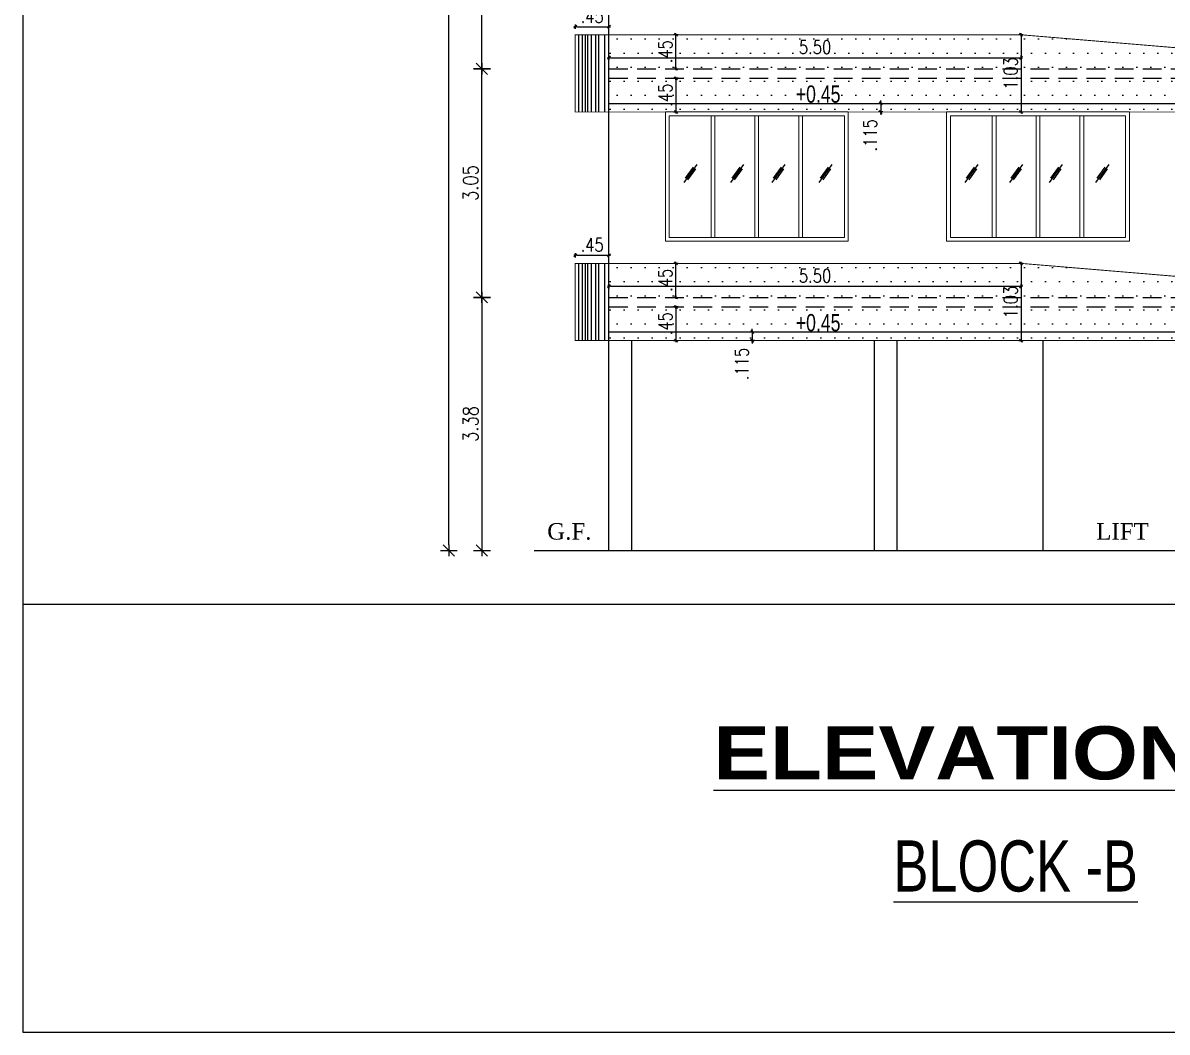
# Model space of a CAD drawing. Header units: inches. Extents: x 14235 to 14499, y 0 to 2549.
# Drawn here: x 14330.73 to 14346, y 2408.55 to 2422.01 of the extents above; entities that cross this region are included whole.
import ezdxf
from ezdxf.enums import TextEntityAlignment as Align

# ---------------------------------------------------------------- set-up
doc = ezdxf.new("R2010")
doc.units = ezdxf.units.IN
doc.header["$LTSCALE"] = 0.25
doc.header["$MEASUREMENT"] = 0
doc.header["$PDMODE"] = 35
doc.linetypes.add('1', pattern=[0])
doc.linetypes.add('DASHEDX2', pattern=[1.5, 1, -0.5])
for name, color, linetype in [('dim-details', 7, 'Continuous'), ('ELE.PROJ.', 1, 'Continuous'), ('GLASS WINDOW', 251, '1'), ('hatch', 251, 'Continuous'), ('proj-internal', 1, 'DASHEDX2'), ('text-large', 7, 'Continuous'), ('wall', 7, 'Continuous'), ('WORK TEX', 6, 'Continuous'), ('WORKING DIM', 7, 'Continuous')]:
    doc.layers.add(name, color=color, linetype=linetype)
doc.layers.add('WINDOW', color=106, linetype='Continuous', lineweight=13)
doc.styles.add('ARIAL', font='TIMES_0.TTF')
doc.styles.add('ARL', font='swisscl_0.ttf')
doc.styles.add('B', font='ARIBLK_0.TTF')
doc.styles.add('romans', font='romans.shx', dxfattribs={"width": 0.8})
doc.dimstyles.new('121', dxfattribs={"dimscale": 0.1, "dimtxt": 1.8, "dimasz": 0.2, "dimexe": 0.03125, "dimexo": 0.25, "dimgap": 0.5, "dimtad": 1, "dimzin": 4, "dimdsep": 46, "dimtxsty": 'romans', "dimblk1": 'MINITICK', "dimblk2": 'MINITICK', "dimsah": 1, "dimcen": 1, "dimse1": 1, "dimse2": 1, "dimclrd": 252, "dimclre": 256, "dimclrt": 7, "dimadec": 3, "dimazin": 0, "dimtfac": 0.8, "dimtix": 1, "dimtmove": 2, "dimatfit": 3, "dimfxl": 0, "dimtolj": 1, "dimtzin": 3, "dimarcsym": 0})
doc.dimstyles.new('minitick-100', dxfattribs={"dimscale": 0.1, "dimtxt": 2, "dimasz": 0.75, "dimexe": 0.03125, "dimexo": 0.25, "dimgap": 0.5, "dimtad": 1, "dimzin": 4, "dimdsep": 46, "dimtxsty": 'romans', "dimblk1": 'MINITICK', "dimblk2": 'MINITICK', "dimsah": 1, "dimcen": 1, "dimse1": 1, "dimse2": 1, "dimclrd": 252, "dimclre": 256, "dimclrt": 256, "dimadec": 3, "dimazin": 0, "dimtfac": 0.8, "dimtix": 1, "dimtmove": 2, "dimatfit": 3, "dimfxl": 0, "dimtolj": 1, "dimtzin": 3, "dimarcsym": 0})

# ---------------------------------------------------------------- blocks, each defined once
blk = doc.blocks.new('MINITICK')
at = {"color": 7}
for p, q in [((1, 1), (-1, -1)), ((-1, 0), (1, 0)), ((0, -1.5), (0, 1.5))]:
    blk.add_line(p, q, dxfattribs=at)
blk = doc.blocks.new('*D731')
at = {"layer": 'Defpoints', "color": 0, "transparency": 16777216}
for p in [(14338.878, 2418.353), (14336.859, 2414.976), (14338.878, 2414.976)]:
    blk.add_point(p, dxfattribs=at)
at = {"layer": 'dim-details', "color": 252, "lineweight": -2, "transparency": 16777216}
blk.add_line((14336.859, 2418.278), (14336.859, 2415.051), dxfattribs=at)
at = {"layer": 'dim-details', "color": 252, "lineweight": -2, "transparency": 16777216, "xscale": 0.07500000000000001, "yscale": 0.07500000000000001, "zscale": 0.07500000000000001}
for p, rotation in [((14336.859, 2418.353), 90), ((14336.859, 2414.976), 270)]:
    blk.add_blockref('MINITICK', p, dxfattribs=dict(at, rotation=rotation))
at = {"layer": 'dim-details', "transparency": 16777216, "insert": (14336.709, 2416.664), "char_height": 0.2, "attachment_point": 5, "rotation": 90, "style": 'romans'}
blk.add_mtext('\\A1;3.38', dxfattribs=at)
blk = doc.blocks.new('*D732')
at = {"layer": 'Defpoints', "color": 0, "transparency": 16777216}
for p in [(14336.859, 2421.403), (14338.975, 2421.403), (14338.975, 2418.353)]:
    blk.add_point(p, dxfattribs=at)
at = {"layer": 'dim-details', "color": 252, "lineweight": -2, "transparency": 16777216}
blk.add_line((14336.859, 2418.428), (14336.859, 2421.328), dxfattribs=at)
at = {"layer": 'dim-details', "color": 252, "lineweight": -2, "transparency": 16777216, "xscale": 0.07500000000000001, "yscale": 0.07500000000000001, "zscale": 0.07500000000000001}
for p, rotation in [((14336.859, 2421.403), 90), ((14336.859, 2418.353), 270)]:
    blk.add_blockref('MINITICK', p, dxfattribs=dict(at, rotation=rotation))
at = {"layer": 'dim-details', "transparency": 16777216, "insert": (14336.709, 2419.878), "char_height": 0.2, "attachment_point": 5, "rotation": 90, "style": 'romans'}
blk.add_mtext('\\A1;3.05', dxfattribs=at)
blk = doc.blocks.new('*D733')
at = {"layer": 'Defpoints', "color": 0, "transparency": 16777216}
for p in [(14336.859, 2424.453), (14338.987, 2424.453), (14338.975, 2421.403)]:
    blk.add_point(p, dxfattribs=at)
at = {"layer": 'dim-details', "color": 252, "lineweight": -2, "transparency": 16777216}
blk.add_line((14336.859, 2421.478), (14336.859, 2424.378), dxfattribs=at)
at = {"layer": 'dim-details', "color": 252, "lineweight": -2, "transparency": 16777216, "xscale": 0.07500000000000001, "yscale": 0.07500000000000001, "zscale": 0.07500000000000001}
for p, rotation in [((14336.859, 2424.453), 90), ((14336.859, 2421.403), 270)]:
    blk.add_blockref('MINITICK', p, dxfattribs=dict(at, rotation=rotation))
at = {"layer": 'dim-details', "transparency": 16777216, "insert": (14336.709, 2422.928), "char_height": 0.2, "attachment_point": 5, "rotation": 90, "style": 'romans'}
blk.add_mtext('\\A1;3.05', dxfattribs=at)
blk = doc.blocks.new('*D745')
at = {"layer": 'Defpoints', "color": 0, "transparency": 16777216}
for p in [(14336.417, 2454.953), (14339.044, 2454.953), (14339.044, 2414.976)]:
    blk.add_point(p, dxfattribs=at)
at = {"layer": 'dim-details', "color": 252, "lineweight": -2, "transparency": 16777216}
blk.add_line((14336.417, 2415.051), (14336.417, 2454.878), dxfattribs=at)
at = {"layer": 'dim-details', "color": 252, "lineweight": -2, "transparency": 16777216, "xscale": 0.07500000000000001, "yscale": 0.07500000000000001, "zscale": 0.07500000000000001}
for p, rotation in [((14336.417, 2454.953), 90), ((14336.417, 2414.976), 270)]:
    blk.add_blockref('MINITICK', p, dxfattribs=dict(at, rotation=rotation))
at = {"layer": 'dim-details', "transparency": 16777216, "insert": (14336.267, 2434.964), "char_height": 0.2, "attachment_point": 5, "rotation": 90, "style": 'romans'}
blk.add_mtext('\\A1;39.98', dxfattribs=at)
blk = doc.blocks.new('*D784')
at = {"layer": 'Defpoints', "color": 0, "transparency": 16777216}
for p in [(14338.555, 2418.914), (14338.105, 2418.806), (14338.555, 2418.806)]:
    blk.add_point(p, dxfattribs=at)
at = {"layer": 'WORKING DIM', "color": 252, "lineweight": -2, "transparency": 16777216}
blk.add_line((14338.125, 2418.914), (14338.535, 2418.914), dxfattribs=at)
at = {"layer": 'WORKING DIM', "color": 252, "lineweight": -2, "transparency": 16777216, "xscale": 0.02, "yscale": 0.02, "zscale": 0.02, "rotation": 180}
blk.add_blockref('MINITICK', (14338.105, 2418.914), dxfattribs=at)
at = {"layer": 'WORKING DIM', "color": 252, "lineweight": -2, "transparency": 16777216, "xscale": 0.02, "yscale": 0.02, "zscale": 0.02}
blk.add_blockref('MINITICK', (14338.555, 2418.914), dxfattribs=at)
at = {"layer": 'WORKING DIM', "color": 7, "transparency": 16777216, "insert": (14338.33, 2419.054), "char_height": 0.18, "attachment_point": 5, "style": 'romans'}
blk.add_mtext('\\A1;.45', dxfattribs=at)
blk = doc.blocks.new('*D1117')
at = {"layer": 'Defpoints', "color": 0, "transparency": 16777216}
for p in [(14338.555, 2419.173), (14344.055, 2418.806), (14344.055, 2418.5)]:
    blk.add_point(p, dxfattribs=at)
at = {"layer": 'WORKING DIM', "color": 252, "lineweight": -2, "transparency": 16777216}
blk.add_line((14338.575, 2418.5), (14344.035, 2418.5), dxfattribs=at)
at = {"layer": 'WORKING DIM', "color": 252, "lineweight": -2, "transparency": 16777216, "xscale": 0.02, "yscale": 0.02, "zscale": 0.02, "rotation": 180}
blk.add_blockref('MINITICK', (14338.555, 2418.5), dxfattribs=at)
at = {"layer": 'WORKING DIM', "color": 252, "lineweight": -2, "transparency": 16777216, "xscale": 0.02, "yscale": 0.02, "zscale": 0.02}
blk.add_blockref('MINITICK', (14344.055, 2418.5), dxfattribs=at)
at = {"layer": 'WORKING DIM', "color": 7, "transparency": 16777216, "insert": (14341.305, 2418.64), "char_height": 0.18, "attachment_point": 5, "style": 'romans'}
blk.add_mtext('\\A1;5.50', dxfattribs=at)
blk = doc.blocks.new('*D1118')
at = {"layer": 'Defpoints', "color": 0, "transparency": 16777216}
for p in [(14344.055, 2418.806), (14344.055, 2417.776), (14344.055, 2417.776)]:
    blk.add_point(p, dxfattribs=at)
at = {"layer": 'WORKING DIM', "color": 252, "lineweight": -2, "transparency": 16777216}
blk.add_line((14344.055, 2418.786), (14344.055, 2417.796), dxfattribs=at)
at = {"layer": 'WORKING DIM', "color": 252, "lineweight": -2, "transparency": 16777216, "xscale": 0.02, "yscale": 0.02, "zscale": 0.02}
for p, rotation in [((14344.055, 2418.806), 90), ((14344.055, 2417.776), 270)]:
    blk.add_blockref('MINITICK', p, dxfattribs=dict(at, rotation=rotation))
at = {"layer": 'WORKING DIM', "color": 7, "transparency": 16777216, "insert": (14343.915, 2418.291), "char_height": 0.18, "attachment_point": 5, "rotation": 90, "style": 'romans'}
blk.add_mtext('\\A1;1.03', dxfattribs=at)
blk = doc.blocks.new('*D1119')
at = {"layer": 'Defpoints', "color": 0, "transparency": 16777216}
for p in [(14339.33, 2418.806), (14339.448, 2418.806), (14339.33, 2418.353)]:
    blk.add_point(p, dxfattribs=at)
at = {"layer": 'WORKING DIM', "color": 252, "lineweight": -2, "transparency": 16777216}
blk.add_line((14339.448, 2418.373), (14339.448, 2418.786), dxfattribs=at)
at = {"layer": 'WORKING DIM', "color": 252, "lineweight": -2, "transparency": 16777216, "xscale": 0.02, "yscale": 0.02, "zscale": 0.02}
for p, rotation in [((14339.448, 2418.806), 90), ((14339.448, 2418.353), 270)]:
    blk.add_blockref('MINITICK', p, dxfattribs=dict(at, rotation=rotation))
at = {"layer": 'WORKING DIM', "color": 7, "transparency": 16777216, "insert": (14339.308, 2418.58), "char_height": 0.18, "attachment_point": 5, "rotation": 90, "style": 'romans'}
blk.add_mtext('\\A1;.45', dxfattribs=at)
blk = doc.blocks.new('*D1120')
at = {"layer": 'Defpoints', "color": 0, "transparency": 16777216}
for p in [(14339.597, 2418.226), (14339.448, 2417.776), (14339.597, 2417.776)]:
    blk.add_point(p, dxfattribs=at)
at = {"layer": 'WORKING DIM', "color": 252, "lineweight": -2, "transparency": 16777216}
blk.add_line((14339.448, 2418.206), (14339.448, 2417.796), dxfattribs=at)
at = {"layer": 'WORKING DIM', "color": 252, "lineweight": -2, "transparency": 16777216, "xscale": 0.02, "yscale": 0.02, "zscale": 0.02}
for p, rotation in [((14339.448, 2418.226), 90), ((14339.448, 2417.776), 270)]:
    blk.add_blockref('MINITICK', p, dxfattribs=dict(at, rotation=rotation))
at = {"layer": 'WORKING DIM', "color": 7, "transparency": 16777216, "insert": (14339.308, 2418.001), "char_height": 0.18, "attachment_point": 5, "rotation": 90, "style": 'romans'}
blk.add_mtext('\\A1;.45', dxfattribs=at)
blk = doc.blocks.new('*D1124')
at = {"layer": 'Defpoints', "color": 0, "transparency": 16777216}
for p in [(14339.33, 2418.806), (14359.5, 2418.806), (14359.618, 2418.353)]:
    blk.add_point(p, dxfattribs=at)
at = {"layer": 'WORKING DIM', "color": 252, "lineweight": -2, "transparency": 16777216}
blk.add_line((14359.5, 2418.373), (14359.5, 2418.786), dxfattribs=at)
at = {"layer": 'WORKING DIM', "color": 252, "lineweight": -2, "transparency": 16777216, "xscale": 0.02, "yscale": 0.02, "zscale": 0.02}
for p, rotation in [((14359.5, 2418.806), 90), ((14359.5, 2418.353), 270)]:
    blk.add_blockref('MINITICK', p, dxfattribs=dict(at, rotation=rotation))
at = {"layer": 'WORKING DIM', "color": 7, "transparency": 16777216, "insert": (14359.36, 2418.58), "char_height": 0.18, "attachment_point": 5, "rotation": 90, "style": 'romans'}
blk.add_mtext('\\A1;.45', dxfattribs=at)
blk = doc.blocks.new('*D1125')
at = {"layer": 'Defpoints', "color": 0, "transparency": 16777216}
for p in [(14359.351, 2418.226), (14339.597, 2417.776), (14359.5, 2417.776)]:
    blk.add_point(p, dxfattribs=at)
at = {"layer": 'WORKING DIM', "color": 252, "lineweight": -2, "transparency": 16777216}
blk.add_line((14359.5, 2418.206), (14359.5, 2417.796), dxfattribs=at)
at = {"layer": 'WORKING DIM', "color": 252, "lineweight": -2, "transparency": 16777216, "xscale": 0.02, "yscale": 0.02, "zscale": 0.02}
for p, rotation in [((14359.5, 2418.226), 90), ((14359.5, 2417.776), 270)]:
    blk.add_blockref('MINITICK', p, dxfattribs=dict(at, rotation=rotation))
at = {"layer": 'WORKING DIM', "color": 7, "transparency": 16777216, "insert": (14359.36, 2418.001), "char_height": 0.18, "attachment_point": 5, "rotation": 90, "style": 'romans'}
blk.add_mtext('\\A1;.45', dxfattribs=at)
blk = doc.blocks.new('*D1127')
at = {"layer": 'Defpoints', "color": 0, "transparency": 16777216}
for p in [(14338.555, 2421.964), (14338.105, 2421.856), (14338.555, 2421.856)]:
    blk.add_point(p, dxfattribs=at)
at = {"layer": 'WORKING DIM', "color": 252, "lineweight": -2, "transparency": 16777216}
blk.add_line((14338.125, 2421.964), (14338.535, 2421.964), dxfattribs=at)
at = {"layer": 'WORKING DIM', "color": 252, "lineweight": -2, "transparency": 16777216, "xscale": 0.02, "yscale": 0.02, "zscale": 0.02, "rotation": 180}
blk.add_blockref('MINITICK', (14338.105, 2421.964), dxfattribs=at)
at = {"layer": 'WORKING DIM', "color": 252, "lineweight": -2, "transparency": 16777216, "xscale": 0.02, "yscale": 0.02, "zscale": 0.02}
blk.add_blockref('MINITICK', (14338.555, 2421.964), dxfattribs=at)
at = {"layer": 'WORKING DIM', "color": 7, "transparency": 16777216, "insert": (14338.33, 2422.104), "char_height": 0.18, "attachment_point": 5, "style": 'romans'}
blk.add_mtext('\\A1;.45', dxfattribs=at)
blk = doc.blocks.new('*D1128')
at = {"layer": 'Defpoints', "color": 0, "transparency": 16777216}
for p in [(14338.555, 2422.223), (14344.055, 2421.856), (14344.055, 2421.55)]:
    blk.add_point(p, dxfattribs=at)
at = {"layer": 'WORKING DIM', "color": 252, "lineweight": -2, "transparency": 16777216}
blk.add_line((14338.575, 2421.55), (14344.035, 2421.55), dxfattribs=at)
at = {"layer": 'WORKING DIM', "color": 252, "lineweight": -2, "transparency": 16777216, "xscale": 0.02, "yscale": 0.02, "zscale": 0.02, "rotation": 180}
blk.add_blockref('MINITICK', (14338.555, 2421.55), dxfattribs=at)
at = {"layer": 'WORKING DIM', "color": 252, "lineweight": -2, "transparency": 16777216, "xscale": 0.02, "yscale": 0.02, "zscale": 0.02}
blk.add_blockref('MINITICK', (14344.055, 2421.55), dxfattribs=at)
at = {"layer": 'WORKING DIM', "color": 7, "transparency": 16777216, "insert": (14341.305, 2421.69), "char_height": 0.18, "attachment_point": 5, "style": 'romans'}
blk.add_mtext('\\A1;5.50', dxfattribs=at)
blk = doc.blocks.new('*D1129')
at = {"layer": 'Defpoints', "color": 0, "transparency": 16777216}
for p in [(14344.055, 2421.856), (14344.055, 2420.826), (14344.055, 2420.826)]:
    blk.add_point(p, dxfattribs=at)
at = {"layer": 'WORKING DIM', "color": 252, "lineweight": -2, "transparency": 16777216}
blk.add_line((14344.055, 2421.836), (14344.055, 2420.846), dxfattribs=at)
at = {"layer": 'WORKING DIM', "color": 252, "lineweight": -2, "transparency": 16777216, "xscale": 0.02, "yscale": 0.02, "zscale": 0.02}
for p, rotation in [((14344.055, 2421.856), 90), ((14344.055, 2420.826), 270)]:
    blk.add_blockref('MINITICK', p, dxfattribs=dict(at, rotation=rotation))
at = {"layer": 'WORKING DIM', "color": 7, "transparency": 16777216, "insert": (14343.915, 2421.341), "char_height": 0.18, "attachment_point": 5, "rotation": 90, "style": 'romans'}
blk.add_mtext('\\A1;1.03', dxfattribs=at)
blk = doc.blocks.new('*D1130')
at = {"layer": 'Defpoints', "color": 0, "transparency": 16777216}
for p in [(14339.33, 2421.856), (14339.448, 2421.856), (14339.33, 2421.403)]:
    blk.add_point(p, dxfattribs=at)
at = {"layer": 'WORKING DIM', "color": 252, "lineweight": -2, "transparency": 16777216}
blk.add_line((14339.448, 2421.423), (14339.448, 2421.836), dxfattribs=at)
at = {"layer": 'WORKING DIM', "color": 252, "lineweight": -2, "transparency": 16777216, "xscale": 0.02, "yscale": 0.02, "zscale": 0.02}
for p, rotation in [((14339.448, 2421.856), 90), ((14339.448, 2421.403), 270)]:
    blk.add_blockref('MINITICK', p, dxfattribs=dict(at, rotation=rotation))
at = {"layer": 'WORKING DIM', "color": 7, "transparency": 16777216, "insert": (14339.308, 2421.63), "char_height": 0.18, "attachment_point": 5, "rotation": 90, "style": 'romans'}
blk.add_mtext('\\A1;.45', dxfattribs=at)
blk = doc.blocks.new('*D1131')
at = {"layer": 'Defpoints', "color": 0, "transparency": 16777216}
for p in [(14339.597, 2421.276), (14339.448, 2420.826), (14339.597, 2420.826)]:
    blk.add_point(p, dxfattribs=at)
at = {"layer": 'WORKING DIM', "color": 252, "lineweight": -2, "transparency": 16777216}
blk.add_line((14339.448, 2421.256), (14339.448, 2420.846), dxfattribs=at)
at = {"layer": 'WORKING DIM', "color": 252, "lineweight": -2, "transparency": 16777216, "xscale": 0.02, "yscale": 0.02, "zscale": 0.02}
for p, rotation in [((14339.448, 2421.276), 90), ((14339.448, 2420.826), 270)]:
    blk.add_blockref('MINITICK', p, dxfattribs=dict(at, rotation=rotation))
at = {"layer": 'WORKING DIM', "color": 7, "transparency": 16777216, "insert": (14339.308, 2421.051), "char_height": 0.18, "attachment_point": 5, "rotation": 90, "style": 'romans'}
blk.add_mtext('\\A1;.45', dxfattribs=at)
blk = doc.blocks.new('*D1135')
at = {"layer": 'Defpoints', "color": 0, "transparency": 16777216}
for p in [(14339.33, 2421.856), (14359.5, 2421.856), (14359.618, 2421.403)]:
    blk.add_point(p, dxfattribs=at)
at = {"layer": 'WORKING DIM', "color": 252, "lineweight": -2, "transparency": 16777216}
blk.add_line((14359.5, 2421.423), (14359.5, 2421.836), dxfattribs=at)
at = {"layer": 'WORKING DIM', "color": 252, "lineweight": -2, "transparency": 16777216, "xscale": 0.02, "yscale": 0.02, "zscale": 0.02}
for p, rotation in [((14359.5, 2421.856), 90), ((14359.5, 2421.403), 270)]:
    blk.add_blockref('MINITICK', p, dxfattribs=dict(at, rotation=rotation))
at = {"layer": 'WORKING DIM', "color": 7, "transparency": 16777216, "insert": (14359.36, 2421.63), "char_height": 0.18, "attachment_point": 5, "rotation": 90, "style": 'romans'}
blk.add_mtext('\\A1;.45', dxfattribs=at)
blk = doc.blocks.new('*D1136')
at = {"layer": 'Defpoints', "color": 0, "transparency": 16777216}
for p in [(14359.351, 2421.276), (14339.597, 2420.826), (14359.5, 2420.826)]:
    blk.add_point(p, dxfattribs=at)
at = {"layer": 'WORKING DIM', "color": 252, "lineweight": -2, "transparency": 16777216}
blk.add_line((14359.5, 2421.256), (14359.5, 2420.846), dxfattribs=at)
at = {"layer": 'WORKING DIM', "color": 252, "lineweight": -2, "transparency": 16777216, "xscale": 0.02, "yscale": 0.02, "zscale": 0.02}
for p, rotation in [((14359.5, 2421.276), 90), ((14359.5, 2420.826), 270)]:
    blk.add_blockref('MINITICK', p, dxfattribs=dict(at, rotation=rotation))
at = {"layer": 'WORKING DIM', "color": 7, "transparency": 16777216, "insert": (14359.36, 2421.051), "char_height": 0.18, "attachment_point": 5, "rotation": 90, "style": 'romans'}
blk.add_mtext('\\A1;.45', dxfattribs=at)
blk = doc.blocks.new('*D1501')
at = {"layer": 'Defpoints', "color": 0, "transparency": 16777216}
for p in [(14340.163, 2417.891), (14340.163, 2417.776), (14340.468, 2417.776)]:
    blk.add_point(p, dxfattribs=at)
at = {"layer": 'WORKING DIM', "color": 252, "lineweight": -2, "transparency": 16777216}
for p, q in [((14340.468, 2417.911), (14340.468, 2417.931)), ((14340.468, 2417.891), (14340.468, 2417.776)), ((14340.468, 2417.756), (14340.468, 2417.736))]:
    blk.add_line(p, q, dxfattribs=at)
at = {"layer": 'WORKING DIM', "color": 252, "lineweight": -2, "transparency": 16777216, "xscale": 0.02, "yscale": 0.02, "zscale": 0.02}
for p, rotation in [((14340.468, 2417.891), 270), ((14340.468, 2417.776), 90)]:
    blk.add_blockref('MINITICK', p, dxfattribs=dict(at, rotation=rotation))
at = {"layer": 'WORKING DIM', "color": 7, "transparency": 16777216, "insert": (14340.328, 2417.464), "char_height": 0.18, "attachment_point": 5, "rotation": 90, "style": 'romans'}
blk.add_mtext('\\A1;.115', dxfattribs=at)
blk = doc.blocks.new('*D1505')
at = {"layer": 'Defpoints', "color": 0, "transparency": 16777216}
for p in [(14341.876, 2420.941), (14341.876, 2420.826), (14342.181, 2420.826)]:
    blk.add_point(p, dxfattribs=at)
at = {"layer": 'WORKING DIM', "color": 252, "lineweight": -2, "transparency": 16777216}
for p, q in [((14342.181, 2420.961), (14342.181, 2420.981)), ((14342.181, 2420.941), (14342.181, 2420.826)), ((14342.181, 2420.806), (14342.181, 2420.786))]:
    blk.add_line(p, q, dxfattribs=at)
at = {"layer": 'WORKING DIM', "color": 252, "lineweight": -2, "transparency": 16777216, "xscale": 0.02, "yscale": 0.02, "zscale": 0.02}
for p, rotation in [((14342.181, 2420.941), 270), ((14342.181, 2420.826), 90)]:
    blk.add_blockref('MINITICK', p, dxfattribs=dict(at, rotation=rotation))
at = {"layer": 'WORKING DIM', "color": 7, "transparency": 16777216, "insert": (14342.041, 2420.514), "char_height": 0.18, "attachment_point": 5, "rotation": 90, "style": 'romans'}
blk.add_mtext('\\A1;.115', dxfattribs=at)

msp = doc.modelspace()

# ---------------------------------------------------------------- hatches: boundary and pattern name
at = {"layer": 'hatch', "true_color": 0xc7b399}
h = msp.add_hatch(dxfattribs=at)
h.set_pattern_fill('DOTS', color=253, scale=3)
h.set_pattern_definition([(0, (-42.02476, 3.05), (0.09375, 0.1875), [0, -0.1875])])
h.paths.add_polyline_path([(14349.474, 2421.403), (14344.055, 2421.856), (14338.555, 2421.856), (14338.555, 2420.826), (14349.474, 2420.826)])
h = msp.add_hatch(dxfattribs=at)
h.set_pattern_fill('DOTS', color=253, scale=3)
h.set_pattern_definition([(0, (-42.02476, 0), (0.09375, 0.1875), [0, -0.1875])])
h.paths.add_polyline_path([(14349.474, 2418.353), (14344.055, 2418.806), (14338.555, 2418.806), (14338.555, 2417.776), (14349.474, 2417.776)])

# ---------------------------------------------------------------- linework, layer by layer
at = {"layer": 'ELE.PROJ.', "color": 8}
for p, q in [((14338.146, 2421.856), (14338.146, 2420.826)), ((14338.195, 2421.856), (14338.195, 2420.826)), ((14338.236, 2421.856), (14338.236, 2420.826)), ((14338.27, 2421.856), (14338.27, 2420.826)), ((14338.316, 2421.856), (14338.316, 2420.826)), ((14338.377, 2421.856), (14338.377, 2420.826)), ((14338.417, 2421.856), (14338.417, 2420.826)), ((14338.495, 2421.856), (14338.495, 2420.826)), ((14338.146, 2418.806), (14338.146, 2417.776)), ((14338.195, 2418.806), (14338.195, 2417.776)), ((14338.236, 2418.806), (14338.236, 2417.776)), ((14338.27, 2418.806), (14338.27, 2417.776)), ((14338.316, 2418.806), (14338.316, 2417.776)), ((14338.377, 2418.806), (14338.377, 2417.776)), ((14338.417, 2418.806), (14338.417, 2417.776)), ((14338.495, 2418.806), (14338.495, 2417.776))]:
    msp.add_line(p, q, dxfattribs=at)
at = {"layer": 'ELE.PROJ.'}
for p, q in [((14338.555, 2420.941), (14360.392, 2420.941)), ((14338.555, 2417.891), (14360.392, 2417.891))]:
    msp.add_line(p, q, dxfattribs=at)
at = {"layer": 'ELE.PROJ.', "const_width": 0.012}
for points in [[(14349.474, 2420.826), (14338.105, 2420.826), (14338.105, 2421.856), (14344.055, 2421.856), (14349.474, 2421.403)], [(14349.474, 2417.776), (14338.105, 2417.776), (14338.105, 2418.806), (14344.055, 2418.806), (14349.474, 2418.353)]]:
    msp.add_lwpolyline(points, close=True, dxfattribs=at)
at = {"layer": 'GLASS WINDOW', "color": 4, "ltscale": 200}
for p, q in [((14339.728, 2420.126), (14339.555, 2419.884)), ((14339.678, 2420.09), (14339.573, 2419.944)), ((14339.71, 2420.066), (14339.605, 2419.92)), ((14340.35, 2420.126), (14340.177, 2419.884)), ((14340.3, 2420.09), (14340.195, 2419.944)), ((14340.332, 2420.066), (14340.227, 2419.92)), ((14340.904, 2420.126), (14340.73, 2419.884)), ((14340.853, 2420.09), (14340.748, 2419.944)), ((14340.886, 2420.066), (14340.781, 2419.92)), ((14341.53, 2420.126), (14341.357, 2419.884)), ((14341.48, 2420.09), (14341.375, 2419.944)), ((14341.512, 2420.066), (14341.407, 2419.92)), ((14343.479, 2420.126), (14343.306, 2419.884)), ((14343.429, 2420.09), (14343.324, 2419.944)), ((14343.461, 2420.066), (14343.356, 2419.92)), ((14344.074, 2420.126), (14343.9, 2419.884)), ((14344.023, 2420.09), (14343.918, 2419.944)), ((14344.055, 2420.066), (14343.95, 2419.92)), ((14344.604, 2420.126), (14344.43, 2419.884)), ((14344.553, 2420.09), (14344.448, 2419.944)), ((14344.586, 2420.066), (14344.481, 2419.92)), ((14345.224, 2420.126), (14345.05, 2419.884)), ((14345.173, 2420.09), (14345.068, 2419.944)), ((14345.206, 2420.066), (14345.101, 2419.92))]:
    msp.add_line(p, q, dxfattribs=at)
at = {"layer": 'proj-internal', "color": 251}
for p, q in [((14338.555, 2421.403), (14360.392, 2421.403)), ((14338.555, 2421.276), (14360.392, 2421.276)), ((14338.555, 2418.353), (14360.392, 2418.353)), ((14338.555, 2418.226), (14360.392, 2418.226))]:
    msp.add_line(p, q, dxfattribs=at)
at = {"layer": 'wall'}
for p, q in [((14338.555, 2414.976), (14338.555, 2456.103)), ((14338.855, 2417.776), (14338.855, 2414.976)), ((14342.1, 2414.976), (14342.1, 2417.776)), ((14342.4, 2414.976), (14342.4, 2417.776)), ((14344.348, 2414.976), (14344.348, 2417.776)), ((14337.555, 2414.976), (14361.392, 2414.976)), ((14355.315, 2414.253), (14330.733, 2414.253))]:
    msp.add_line(p, q, dxfattribs=at)
msp.add_lwpolyline([(14367.666, 2460.779), (14330.733, 2460.779), (14330.733, 2408.55), (14367.666, 2408.55)], close=True, dxfattribs=at)
at = {"layer": 'WINDOW'}
for p, q in [((14339.917, 2420.776), (14339.917, 2419.153)), ((14339.967, 2420.776), (14339.967, 2419.153)), ((14340.502, 2420.776), (14340.502, 2419.153)), ((14340.552, 2420.776), (14340.552, 2419.153)), ((14341.087, 2420.776), (14341.087, 2419.153)), ((14341.137, 2420.776), (14341.137, 2419.153)), ((14343.671, 2420.776), (14343.671, 2419.153)), ((14343.721, 2420.776), (14343.721, 2419.153)), ((14344.256, 2420.776), (14344.256, 2419.153)), ((14344.306, 2420.776), (14344.306, 2419.153)), ((14344.841, 2420.776), (14344.841, 2419.153)), ((14344.891, 2420.776), (14344.891, 2419.153))]:
    msp.add_line(p, q, dxfattribs=at)
for points in [[(14339.308, 2419.103), (14341.747, 2419.103), (14341.747, 2420.826), (14339.308, 2420.826)], [(14339.358, 2419.153), (14341.697, 2419.153), (14341.697, 2420.776), (14339.358, 2420.776)], [(14343.061, 2419.103), (14345.5, 2419.103), (14345.5, 2420.826), (14343.061, 2420.826)], [(14343.111, 2419.153), (14345.45, 2419.153), (14345.45, 2420.776), (14343.111, 2420.776)]]:
    msp.add_lwpolyline(points, close=True, dxfattribs=at)

# ---------------------------------------------------------------- texts
at = {"layer": 'text-large'}
for s, height, style, p in [('G.F.', 0.22, 'ARIAL', (14338.026, 2415.231)), ('LIFT', 0.22, 'ARIAL', (14345.409, 2415.231)), ('%%UELEVATION - C', 0.70873, 'B', (14344.103, 2412.276))]:
    msp.add_text(s, height=height, dxfattribs=dict(at, style=style)).set_placement(p, align=Align.MIDDLE_CENTER)
at = {"layer": 'text-large', "style": 'ARL'}
msp.add_text('%%UBLOCK -B', height=0.68154, dxfattribs=at).set_placement((14343.983, 2410.426), align=Align.CENTER)
at = {"layer": 'WORK TEX', "color": 7, "style": 'ARL'}
for p in [(14341.379, 2421.065), (14341.379, 2418.015)]:
    msp.add_text('+0.45 ', height=0.23, dxfattribs=at).set_placement(p, align=Align.MIDDLE_CENTER)

# ---------------------------------------------------------------- dimensions: what is measured, and where the dimension line sits
at = {"layer": 'dim-details'}
for base, p1, p2, picture, middle in [((14336.417, 2454.953), (14339.044, 2414.976), (14339.044, 2454.953), '*D745', (14336.267, 2434.964)), ((14336.859, 2424.453), (14338.975, 2421.403), (14338.987, 2424.453), '*D733', (14336.709, 2422.928)), ((14336.859, 2421.403), (14338.975, 2418.353), (14338.975, 2421.403), '*D732', (14336.709, 2419.878)), ((14336.859, 2414.976), (14338.878, 2418.353), (14338.878, 2414.976), '*D731', (14336.709, 2416.664))]:
    dim = msp.add_linear_dim(base=base, p1=p1, p2=p2, angle=90, dimstyle='minitick-100', dxfattribs=at)
    dim.commit()
    dim.dimension.update_dxf_attribs({"geometry": picture, "text_midpoint": middle})
at = {"layer": 'WORKING DIM'}
for base, p1, p2, picture, middle in [((14338.555, 2421.964), (14338.105, 2421.856), (14338.555, 2421.856), '*D1127', (14338.33, 2422.104)), ((14344.055, 2421.55), (14338.555, 2422.223), (14344.055, 2421.856), '*D1128', (14341.305, 2421.69)), ((14338.555, 2418.914), (14338.105, 2418.806), (14338.555, 2418.806), '*D784', (14338.33, 2419.054)), ((14344.055, 2418.5), (14338.555, 2419.173), (14344.055, 2418.806), '*D1117', (14341.305, 2418.64))]:
    dim = msp.add_linear_dim(base=base, p1=p1, p2=p2, dimstyle='121', override={"dimfxl": 0.18, "dimfxlon": 1}, dxfattribs=at)
    dim.commit()
    dim.dimension.update_dxf_attribs({"geometry": picture, "text_midpoint": middle})
for base, p1, p2, picture, middle in [((14339.448, 2421.856), (14339.33, 2421.403), (14339.33, 2421.856), '*D1130', (14339.308, 2421.63)), ((14359.5, 2421.856), (14359.618, 2421.403), (14339.33, 2421.856), '*D1135', (14359.36, 2421.63)), ((14344.055, 2420.826), (14344.055, 2421.856), (14344.055, 2420.826), '*D1129', (14343.915, 2421.341)), ((14339.448, 2420.826), (14339.597, 2421.276), (14339.597, 2420.826), '*D1131', (14339.308, 2421.051)), ((14359.5, 2420.826), (14359.351, 2421.276), (14339.597, 2420.826), '*D1136', (14359.36, 2421.051)), ((14339.448, 2418.806), (14339.33, 2418.353), (14339.33, 2418.806), '*D1119', (14339.308, 2418.58)), ((14359.5, 2418.806), (14359.618, 2418.353), (14339.33, 2418.806), '*D1124', (14359.36, 2418.58)), ((14344.055, 2417.776), (14344.055, 2418.806), (14344.055, 2417.776), '*D1118', (14343.915, 2418.291)), ((14339.448, 2417.776), (14339.597, 2418.226), (14339.597, 2417.776), '*D1120', (14339.308, 2418.001)), ((14359.5, 2417.776), (14359.351, 2418.226), (14339.597, 2417.776), '*D1125', (14359.36, 2418.001))]:
    dim = msp.add_linear_dim(base=base, p1=p1, p2=p2, angle=90, dimstyle='121', override={"dimfxl": 0.18, "dimfxlon": 1}, dxfattribs=at)
    dim.commit()
    dim.dimension.update_dxf_attribs({"geometry": picture, "text_midpoint": middle})
for base, p1, p2, picture, middle in [((14342.181, 2420.826), (14341.876, 2420.941), (14341.876, 2420.826), '*D1505', (14342.041, 2420.514)), ((14340.468, 2417.776), (14340.163, 2417.891), (14340.163, 2417.776), '*D1501', (14340.328, 2417.464))]:
    dim = msp.add_linear_dim(base=base, p1=p1, p2=p2, angle=90, text='.115', dimstyle='121', override={"dimfxl": 0.18, "dimfxlon": 1}, dxfattribs=at)
    dim.commit()
    dim.dimension.update_dxf_attribs({"geometry": picture, "text_midpoint": middle, "dimtype": 160})

doc.saveas('drawing.dxf')
